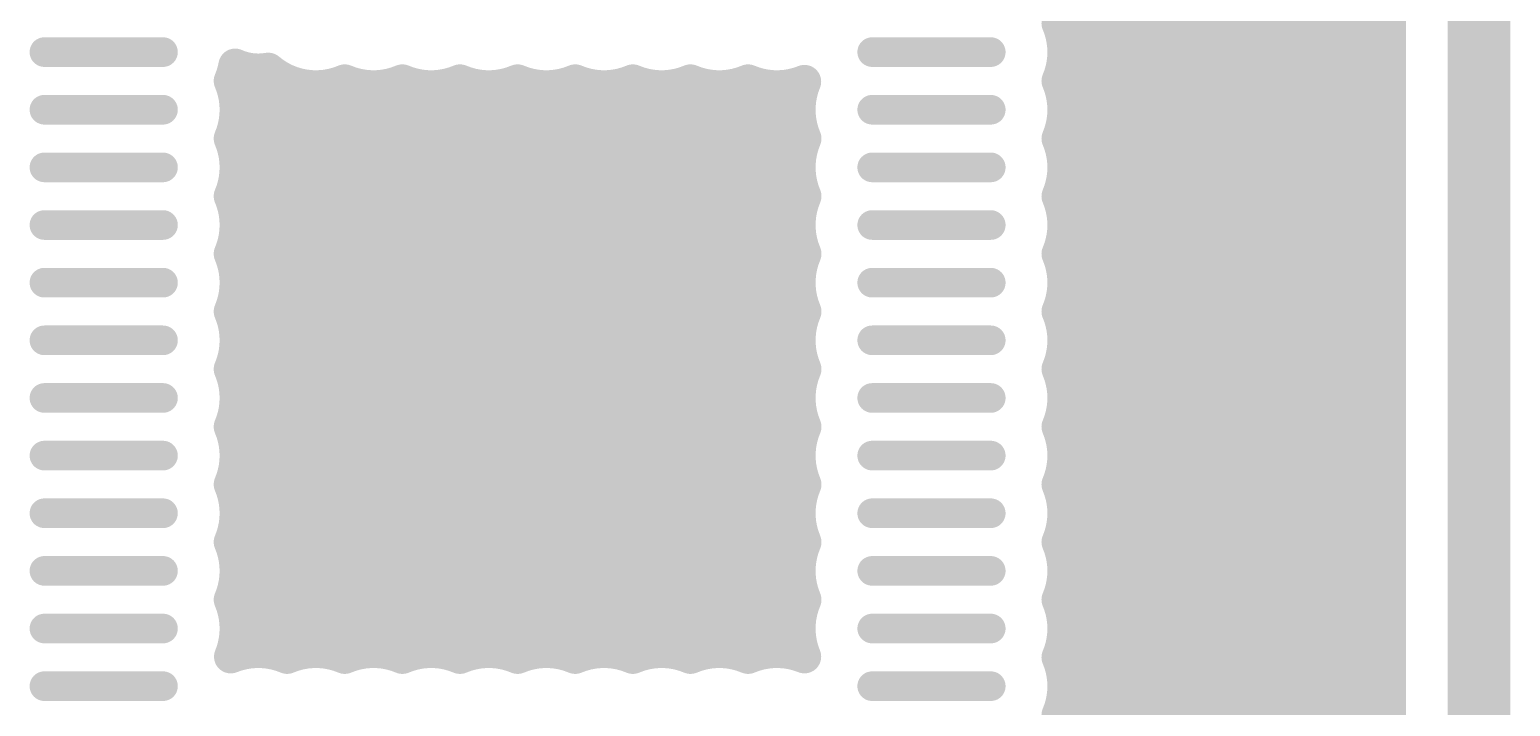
# Model space of a CAD drawing. Header units: inches. Extents: x 0 to 226, y 0 to 70.
# Drawn here: x 98.96 to 107.95, y 6.67 to 10.78 of the extents above; entities that cross this region are included whole.
import ezdxf

# ---------------------------------------------------------------- set-up
doc = ezdxf.new("R2010")
doc.units = ezdxf.units.IN
for name, color, linetype in [('Keep-Out Layer', 6, 'Continuous'), ('Multi-Layer', 9, 'Continuous'), ('Top Layer', 1, 'Continuous')]:
    doc.layers.add(name, color=color, linetype=linetype)

msp = doc.modelspace()

# ---------------------------------------------------------------- linework, layer by layer
at = {"layer": 'Keep-Out Layer'}
msp.add_lwpolyline([(107.762, 0, 0.381, 0.381, 0), (107.762, 24.8301, 0.381, 0.381, 0)], format="xyseb", dxfattribs=at)
at = {"layer": 'Multi-Layer'}
for points in [[(100.5633, 9.9418, 0.2794, 0.2794, 1), (100.8427, 9.9418, 0.2794, 0.2794, 1)], [(103.0017, 9.9418, 0.2794, 0.2794, 1), (103.2811, 9.9418, 0.2794, 0.2794, 1)], [(101.7825, 8.7226, 0.2794, 0.2794, 1), (102.0619, 8.7226, 0.2794, 0.2794, 1)], [(100.5633, 7.5034, 0.2794, 0.2794, 1), (100.8427, 7.5034, 0.2794, 0.2794, 1)], [(103.0017, 7.5034, 0.2794, 0.2794, 1), (103.2811, 7.5034, 0.2794, 0.2794, 1)]]:
    msp.add_lwpolyline(points, format="xyseb", close=True, dxfattribs=at)
at = {"layer": 'Top Layer'}
for points in [[(106.1072, 0.5461, 0.2032, 0.2032, 0), (106.1072, 18.5065, 0.2032, 0.2032, 0)], [(106.3104, 0.5461, 0.2032, 0.2032, 0), (106.3104, 18.5065, 0.2032, 0.2032, 0)], [(106.5136, 0.5461, 0.2032, 0.2032, 0), (106.5136, 18.5065, 0.2032, 0.2032, 0)], [(106.7168, 0.5461, 0.2032, 0.2032, 0), (106.7168, 18.5065, 0.2032, 0.2032, 0)], [(106.92, 0.5461, 0.2032, 0.2032, 0), (106.92, 18.5065, 0.2032, 0.2032, 0)], [(107.1232, 0.5461, 0.2032, 0.2032, 0), (107.1232, 18.5065, 0.2032, 0.2032, 0)], [(107.2159, 0.5461, 0.2032, 0.2032, 0), (107.2159, 18.5065, 0.2032, 0.2032, 0)], [(105.2944, 0.5461, 0.2032, 0.2032, 0), (105.2944, 12.5015, 0.2032, 0.2032, 0)], [(105.4976, 0.5461, 0.2032, 0.2032, 0), (105.4976, 12.5015, 0.2032, 0.2032, 0)], [(105.7008, 0.5461, 0.2032, 0.2032, 0), (105.7008, 12.5015, 0.2032, 0.2032, 0)], [(105.904, 0.5461, 0.2032, 0.2032, 0), (105.904, 12.5015, 0.2032, 0.2032, 0)], [(105.2418, 10.9976, 0.2032, 0.2032, -0.101243), (105.206, 10.8226, 0.2032, 0.2032, 0)], [(105.2275, 10.8857, 0.2032, 0.2032, 0), (107.2159, 10.8857, 0.2032, 0.2032, 0)], [(105.206, 10.8226, 0.2032, 0.2032, -0.101243), (105.2418, 10.6476, 0.2032, 0.2032, 0)], [(99.7682, 10.6476, 0.18, 0.18, 0), (99.0482, 10.6476, 0.18, 0.18, 0)], [(104.0762, 10.6476, 0.18, 0.18, 0), (104.7962, 10.6476, 0.18, 0.18, 0)], [(105.2418, 10.6476, 0.2032, 0.2032, -0.101243), (105.206, 10.4726, 0.2032, 0.2032, 0)], [(105.2404, 10.6825, 0.2032, 0.2032, 0), (107.2159, 10.6825, 0.2032, 0.2032, 0)], [(100.2065, 10.5673, 0.2032, 0.2032, -0.055703), (100.178, 10.4726, 0.2032, 0.2032, 0)], [(100.4076, 10.5426, 0.2032, 0.2032, -0.150573), (100.2065, 10.5673, 0.2032, 0.2032, 0)], [(100.2144, 6.9892, 0.2032, 0.2032, 0), (100.2144, 10.5639, 0.2032, 0.2032, 0)], [(100.8722, 10.4715, 0.2032, 0.2032, -0.285141), (100.4076, 10.5426, 0.2032, 0.2032, 0)], [(100.4176, 7.0039, 0.2032, 0.2032, 0), (100.4176, 10.5342, 0.2032, 0.2032, 0)], [(100.178, 10.4726, 0.2032, 0.2032, -0.101243), (100.2138, 10.2976, 0.2032, 0.2032, 0)], [(100.1808, 10.4793, 0.2032, 0.2032, 0), (100.5049, 10.4793, 0.2032, 0.2032, 0)], [(100.6208, 7.0029, 0.2032, 0.2032, 0), (100.6208, 10.4423, 0.2032, 0.2032, 0)], [(100.824, 6.991, 0.2032, 0.2032, 0), (100.824, 10.4541, 0.2032, 0.2032, 0)], [(101.2222, 10.4715, 0.2032, 0.2032, -0.204583), (100.8722, 10.4715, 0.2032, 0.2032, 0)], [(101.0272, 7.009, 0.2032, 0.2032, 0), (101.0272, 10.4361, 0.2032, 0.2032, 0)], [(101.5722, 10.4715, 0.2032, 0.2032, -0.204583), (101.2222, 10.4715, 0.2032, 0.2032, 0)], [(101.2304, 6.9771, 0.2032, 0.2032, 0), (101.2304, 10.468, 0.2032, 0.2032, 0)], [(101.4336, 7.008, 0.2032, 0.2032, 0), (101.4336, 10.4372, 0.2032, 0.2032, 0)], [(101.9222, 10.4715, 0.2032, 0.2032, -0.204583), (101.5722, 10.4715, 0.2032, 0.2032, 0)], [(101.6368, 6.9956, 0.2032, 0.2032, 0), (101.6368, 10.4495, 0.2032, 0.2032, 0)], [(101.84, 6.9997, 0.2032, 0.2032, 0), (101.84, 10.4455, 0.2032, 0.2032, 0)], [(102.2722, 10.4715, 0.2032, 0.2032, -0.204583), (101.9222, 10.4715, 0.2032, 0.2032, 0)], [(102.0432, 7.0062, 0.2032, 0.2032, 0), (102.0432, 10.4389, 0.2032, 0.2032, 0)], [(102.2464, 6.9837, 0.2032, 0.2032, 0), (102.2464, 10.4614, 0.2032, 0.2032, 0)], [(102.6222, 10.4715, 0.2032, 0.2032, -0.204583), (102.2722, 10.4715, 0.2032, 0.2032, 0)], [(102.4496, 7.0095, 0.2032, 0.2032, 0), (102.4496, 10.4357, 0.2032, 0.2032, 0)], [(102.9722, 10.4715, 0.2032, 0.2032, -0.204583), (102.6222, 10.4715, 0.2032, 0.2032, 0)], [(102.6528, 6.9854, 0.2032, 0.2032, 0), (102.6528, 10.4597, 0.2032, 0.2032, 0)], [(102.856, 7.0056, 0.2032, 0.2032, 0), (102.856, 10.4396, 0.2032, 0.2032, 0)], [(103.3222, 10.4715, 0.2032, 0.2032, -0.204583), (102.9722, 10.4715, 0.2032, 0.2032, 0)], [(103.0592, 7.0007, 0.2032, 0.2032, 0), (103.0592, 10.4444, 0.2032, 0.2032, 0)], [(103.2624, 6.9943, 0.2032, 0.2032, 0), (103.2624, 10.4508, 0.2032, 0.2032, 0)], [(103.6646, 10.4683, 0.2032, 0.2032, -0.199779), (103.3222, 10.4715, 0.2032, 0.2032, 0)], [(103.4656, 7.0084, 0.2032, 0.2032, 0), (103.4656, 10.4368, 0.2032, 0.2032, 0)], [(103.6664, 10.1226, 0.2032, 0.2032, -0.201881), (103.6646, 10.4683, 0.2032, 0.2032, 0)], [(105.206, 10.4726, 0.2032, 0.2032, -0.101243), (105.2418, 10.2976, 0.2032, 0.2032, 0)], [(105.2088, 10.4793, 0.2032, 0.2032, 0), (107.2159, 10.4793, 0.2032, 0.2032, 0)], [(99.7682, 10.2976, 0.18, 0.18, 0), (99.0482, 10.2976, 0.18, 0.18, 0)], [(100.2138, 10.2976, 0.2032, 0.2032, -0.101243), (100.178, 10.1226, 0.2032, 0.2032, 0)], [(100.2132, 10.2761, 0.2032, 0.2032, 0), (103.6311, 10.2761, 0.2032, 0.2032, 0)], [(104.0762, 10.2976, 0.18, 0.18, 0), (104.7962, 10.2976, 0.18, 0.18, 0)], [(105.2418, 10.2976, 0.2032, 0.2032, -0.101243), (105.206, 10.1226, 0.2032, 0.2032, 0)], [(105.2412, 10.2761, 0.2032, 0.2032, 0), (107.2159, 10.2761, 0.2032, 0.2032, 0)], [(100.178, 10.1226, 0.2032, 0.2032, -0.101243), (100.2138, 9.9476, 0.2032, 0.2032, 0)], [(100.1958, 10.0729, 0.2032, 0.2032, 0), (103.6485, 10.0729, 0.2032, 0.2032, 0)], [(103.6664, 9.7726, 0.2032, 0.2032, -0.204583), (103.6664, 10.1226, 0.2032, 0.2032, 0)], [(105.206, 10.1226, 0.2032, 0.2032, -0.101243), (105.2418, 9.9476, 0.2032, 0.2032, 0)], [(105.2238, 10.0729, 0.2032, 0.2032, 0), (107.2159, 10.0729, 0.2032, 0.2032, 0)], [(99.7682, 9.9476, 0.18, 0.18, 0), (99.0482, 9.9476, 0.18, 0.18, 0)], [(100.2138, 9.9476, 0.2032, 0.2032, -0.101243), (100.178, 9.7726, 0.2032, 0.2032, 0)], [(104.0762, 9.9476, 0.18, 0.18, 0), (104.7962, 9.9476, 0.18, 0.18, 0)], [(105.2418, 9.9476, 0.2032, 0.2032, -0.101243), (105.206, 9.7726, 0.2032, 0.2032, 0)], [(100.2069, 9.8697, 0.2032, 0.2032, 0), (103.6374, 9.8697, 0.2032, 0.2032, 0)], [(105.2349, 9.8697, 0.2032, 0.2032, 0), (107.2159, 9.8697, 0.2032, 0.2032, 0)], [(100.178, 9.7726, 0.2032, 0.2032, -0.101243), (100.2138, 9.5976, 0.2032, 0.2032, 0)], [(103.6664, 9.4226, 0.2032, 0.2032, -0.204583), (103.6664, 9.7726, 0.2032, 0.2032, 0)], [(105.206, 9.7726, 0.2032, 0.2032, -0.101243), (105.2418, 9.5976, 0.2032, 0.2032, 0)], [(100.2084, 9.6665, 0.2032, 0.2032, 0), (103.6359, 9.6665, 0.2032, 0.2032, 0)], [(105.2364, 9.6665, 0.2032, 0.2032, 0), (107.2159, 9.6665, 0.2032, 0.2032, 0)], [(99.7682, 9.5976, 0.18, 0.18, 0), (99.0482, 9.5976, 0.18, 0.18, 0)], [(100.2138, 9.5976, 0.2032, 0.2032, -0.101243), (100.178, 9.4226, 0.2032, 0.2032, 0)], [(104.0762, 9.5976, 0.18, 0.18, 0), (104.7962, 9.5976, 0.18, 0.18, 0)], [(105.2418, 9.5976, 0.2032, 0.2032, -0.101243), (105.206, 9.4226, 0.2032, 0.2032, 0)], [(100.193, 9.4633, 0.2032, 0.2032, 0), (103.6513, 9.4633, 0.2032, 0.2032, 0)], [(105.221, 9.4633, 0.2032, 0.2032, 0), (107.2159, 9.4633, 0.2032, 0.2032, 0)], [(100.178, 9.4226, 0.2032, 0.2032, -0.101243), (100.2138, 9.2476, 0.2032, 0.2032, 0)], [(103.6664, 9.0726, 0.2032, 0.2032, -0.204583), (103.6664, 9.4226, 0.2032, 0.2032, 0)], [(105.206, 9.4226, 0.2032, 0.2032, -0.101243), (105.2418, 9.2476, 0.2032, 0.2032, 0)], [(100.2136, 9.2601, 0.2032, 0.2032, 0), (103.6307, 9.2601, 0.2032, 0.2032, 0)], [(105.2416, 9.2601, 0.2032, 0.2032, 0), (107.2159, 9.2601, 0.2032, 0.2032, 0)], [(99.7682, 9.2476, 0.18, 0.18, 0), (99.0482, 9.2476, 0.18, 0.18, 0)], [(100.2138, 9.2476, 0.2032, 0.2032, -0.101243), (100.178, 9.0726, 0.2032, 0.2032, 0)], [(104.0762, 9.2476, 0.18, 0.18, 0), (104.7962, 9.2476, 0.18, 0.18, 0)], [(105.2418, 9.2476, 0.2032, 0.2032, -0.101243), (105.206, 9.0726, 0.2032, 0.2032, 0)], [(100.178, 9.0726, 0.2032, 0.2032, -0.101243), (100.2138, 8.8976, 0.2032, 0.2032, 0)], [(100.1843, 9.0569, 0.2032, 0.2032, 0), (103.66, 9.0569, 0.2032, 0.2032, 0)], [(103.6664, 8.7226, 0.2032, 0.2032, -0.204584), (103.6664, 9.0726, 0.2032, 0.2032, 0)], [(105.206, 9.0726, 0.2032, 0.2032, -0.101243), (105.2418, 8.8976, 0.2032, 0.2032, 0)], [(105.2123, 9.0569, 0.2032, 0.2032, 0), (107.2159, 9.0569, 0.2032, 0.2032, 0)], [(100.2138, 8.8976, 0.2032, 0.2032, -0.101244), (100.178, 8.7226, 0.2032, 0.2032, 0)], [(105.2418, 8.8976, 0.2032, 0.2032, -0.101244), (105.206, 8.7226, 0.2032, 0.2032, 0)], [(99.7682, 8.8976, 0.18, 0.18, 0), (99.0482, 8.8976, 0.18, 0.18, 0)], [(100.2116, 8.8537, 0.2032, 0.2032, 0), (103.6327, 8.8537, 0.2032, 0.2032, 0)], [(104.0762, 8.8976, 0.18, 0.18, 0), (104.7962, 8.8976, 0.18, 0.18, 0)], [(105.2396, 8.8537, 0.2032, 0.2032, 0), (107.2159, 8.8537, 0.2032, 0.2032, 0)], [(100.178, 8.7226, 0.2032, 0.2032, -0.101244), (100.2138, 8.5476, 0.2032, 0.2032, 0)], [(103.6664, 8.3726, 0.2032, 0.2032, -0.204584), (103.6664, 8.7226, 0.2032, 0.2032, 0)], [(105.206, 8.7226, 0.2032, 0.2032, -0.101244), (105.2418, 8.5476, 0.2032, 0.2032, 0)], [(100.2017, 8.6505, 0.2032, 0.2032, 0), (103.6426, 8.6505, 0.2032, 0.2032, 0)], [(105.2297, 8.6505, 0.2032, 0.2032, 0), (107.2159, 8.6505, 0.2032, 0.2032, 0)], [(99.7682, 8.5476, 0.18, 0.18, 0), (99.0482, 8.5476, 0.18, 0.18, 0)], [(100.2138, 8.5476, 0.2032, 0.2032, -0.101243), (100.178, 8.3726, 0.2032, 0.2032, 0)], [(104.0762, 8.5476, 0.18, 0.18, 0), (104.7962, 8.5476, 0.18, 0.18, 0)], [(105.2418, 8.5476, 0.2032, 0.2032, -0.101243), (105.206, 8.3726, 0.2032, 0.2032, 0)], [(100.2023, 8.4473, 0.2032, 0.2032, 0), (103.642, 8.4473, 0.2032, 0.2032, 0)], [(105.2303, 8.4473, 0.2032, 0.2032, 0), (107.2159, 8.4473, 0.2032, 0.2032, 0)], [(100.178, 8.3726, 0.2032, 0.2032, -0.101243), (100.2138, 8.1976, 0.2032, 0.2032, 0)], [(103.6664, 8.0226, 0.2032, 0.2032, -0.204583), (103.6664, 8.3726, 0.2032, 0.2032, 0)], [(105.206, 8.3726, 0.2032, 0.2032, -0.101243), (105.2418, 8.1976, 0.2032, 0.2032, 0)], [(99.7682, 8.1976, 0.18, 0.18, 0), (99.0482, 8.1976, 0.18, 0.18, 0)], [(100.2138, 8.1976, 0.2032, 0.2032, -0.101243), (100.178, 8.0226, 0.2032, 0.2032, 0)], [(100.2113, 8.2441, 0.2032, 0.2032, 0), (103.633, 8.2441, 0.2032, 0.2032, 0)], [(104.0762, 8.1976, 0.18, 0.18, 0), (104.7962, 8.1976, 0.18, 0.18, 0)], [(105.2418, 8.1976, 0.2032, 0.2032, -0.101243), (105.206, 8.0226, 0.2032, 0.2032, 0)], [(105.2393, 8.2441, 0.2032, 0.2032, 0), (107.2159, 8.2441, 0.2032, 0.2032, 0)], [(100.178, 8.0226, 0.2032, 0.2032, -0.101243), (100.2138, 7.8476, 0.2032, 0.2032, 0)], [(100.1853, 8.0409, 0.2032, 0.2032, 0), (103.659, 8.0409, 0.2032, 0.2032, 0)], [(103.6664, 7.6726, 0.2032, 0.2032, -0.204583), (103.6664, 8.0226, 0.2032, 0.2032, 0)], [(105.206, 8.0226, 0.2032, 0.2032, -0.101243), (105.2418, 7.8476, 0.2032, 0.2032, 0)], [(105.2133, 8.0409, 0.2032, 0.2032, 0), (107.2159, 8.0409, 0.2032, 0.2032, 0)], [(99.7682, 7.8476, 0.18, 0.18, 0), (99.0482, 7.8476, 0.18, 0.18, 0)], [(100.2138, 7.8476, 0.2032, 0.2032, -0.101243), (100.178, 7.6726, 0.2032, 0.2032, 0)], [(100.2137, 7.8377, 0.2032, 0.2032, 0), (103.6307, 7.8377, 0.2032, 0.2032, 0)], [(104.0762, 7.8476, 0.18, 0.18, 0), (104.7962, 7.8476, 0.18, 0.18, 0)], [(105.2418, 7.8476, 0.2032, 0.2032, -0.101243), (105.206, 7.6726, 0.2032, 0.2032, 0)], [(105.2417, 7.8377, 0.2032, 0.2032, 0), (107.2159, 7.8377, 0.2032, 0.2032, 0)], [(100.178, 7.6726, 0.2032, 0.2032, -0.101243), (100.2138, 7.4976, 0.2032, 0.2032, 0)], [(100.1922, 7.6345, 0.2032, 0.2032, 0), (103.6521, 7.6345, 0.2032, 0.2032, 0)], [(103.6664, 7.3226, 0.2032, 0.2032, -0.204583), (103.6664, 7.6726, 0.2032, 0.2032, 0)], [(105.206, 7.6726, 0.2032, 0.2032, -0.101243), (105.2418, 7.4976, 0.2032, 0.2032, 0)], [(105.2202, 7.6345, 0.2032, 0.2032, 0), (107.2159, 7.6345, 0.2032, 0.2032, 0)], [(99.7682, 7.4976, 0.18, 0.18, 0), (99.0482, 7.4976, 0.18, 0.18, 0)], [(100.2138, 7.4976, 0.2032, 0.2032, -0.101243), (100.178, 7.3226, 0.2032, 0.2032, 0)], [(104.0762, 7.4976, 0.18, 0.18, 0), (104.7962, 7.4976, 0.18, 0.18, 0)], [(105.2418, 7.4976, 0.2032, 0.2032, -0.101243), (105.206, 7.3226, 0.2032, 0.2032, 0)], [(100.2088, 7.4313, 0.2032, 0.2032, 0), (103.6355, 7.4313, 0.2032, 0.2032, 0)], [(105.2368, 7.4313, 0.2032, 0.2032, 0), (107.2159, 7.4313, 0.2032, 0.2032, 0)], [(100.178, 7.3226, 0.2032, 0.2032, -0.101243), (100.2138, 7.1476, 0.2032, 0.2032, 0)], [(103.6646, 6.9768, 0.2032, 0.2032, -0.201886), (103.6664, 7.3226, 0.2032, 0.2032, 0)], [(105.206, 7.3226, 0.2032, 0.2032, -0.101243), (105.2418, 7.1476, 0.2032, 0.2032, 0)], [(100.2064, 7.2281, 0.2032, 0.2032, 0), (103.6379, 7.2281, 0.2032, 0.2032, 0)], [(105.2344, 7.2281, 0.2032, 0.2032, 0), (107.2159, 7.2281, 0.2032, 0.2032, 0)], [(99.7682, 7.1476, 0.18, 0.18, 0), (99.0482, 7.1476, 0.18, 0.18, 0)], [(100.2138, 7.1476, 0.2032, 0.2032, -0.098629), (100.1798, 6.9768, 0.2032, 0.2032, 0)], [(104.0762, 7.1476, 0.18, 0.18, 0), (104.7962, 7.1476, 0.18, 0.18, 0)], [(105.2418, 7.1476, 0.2032, 0.2032, -0.101243), (105.206, 6.9726, 0.2032, 0.2032, 0)], [(100.1798, 6.9768, 0.2032, 0.2032, -0.199787), (100.5222, 6.9737, 0.2032, 0.2032, 0)], [(100.1965, 7.0249, 0.2032, 0.2032, 0), (103.6478, 7.0249, 0.2032, 0.2032, 0)], [(100.5222, 6.9737, 0.2032, 0.2032, -0.204583), (100.8722, 6.9737, 0.2032, 0.2032, 0)], [(100.8722, 6.9737, 0.2032, 0.2032, -0.204583), (101.2222, 6.9737, 0.2032, 0.2032, 0)], [(101.2222, 6.9737, 0.2032, 0.2032, -0.204583), (101.5722, 6.9737, 0.2032, 0.2032, 0)], [(101.5722, 6.9737, 0.2032, 0.2032, -0.204583), (101.9222, 6.9737, 0.2032, 0.2032, 0)], [(101.9222, 6.9737, 0.2032, 0.2032, -0.204583), (102.2722, 6.9737, 0.2032, 0.2032, 0)], [(102.2722, 6.9737, 0.2032, 0.2032, -0.204583), (102.6222, 6.9737, 0.2032, 0.2032, 0)], [(102.6222, 6.9737, 0.2032, 0.2032, -0.204583), (102.9722, 6.9737, 0.2032, 0.2032, 0)], [(102.9722, 6.9737, 0.2032, 0.2032, -0.204583), (103.3222, 6.9737, 0.2032, 0.2032, 0)], [(103.3222, 6.9737, 0.2032, 0.2032, -0.199782), (103.6646, 6.9768, 0.2032, 0.2032, 0)], [(105.2245, 7.0249, 0.2032, 0.2032, 0), (107.2159, 7.0249, 0.2032, 0.2032, 0)], [(105.206, 6.9726, 0.2032, 0.2032, -0.101243), (105.2418, 6.7976, 0.2032, 0.2032, 0)], [(99.7682, 6.7976, 0.18, 0.18, 0), (99.0482, 6.7976, 0.18, 0.18, 0)], [(104.0762, 6.7976, 0.18, 0.18, 0), (104.7962, 6.7976, 0.18, 0.18, 0)], [(105.2418, 6.7976, 0.2032, 0.2032, -0.101243), (105.206, 6.6226, 0.2032, 0.2032, 0)], [(105.2411, 6.8217, 0.2032, 0.2032, 0), (107.2159, 6.8217, 0.2032, 0.2032, 0)], [(105.206, 6.6226, 0.2032, 0.2032, -0.101243), (105.2418, 6.4476, 0.2032, 0.2032, 0)], [(105.2077, 6.6185, 0.2032, 0.2032, 0), (107.2159, 6.6185, 0.2032, 0.2032, 0)]]:
    msp.add_lwpolyline(points, format="xyseb", dxfattribs=at)
for points in [[(106.4979, 10.8142, 0.3048, 0.3048, 1), (106.8027, 10.8142, 0.3048, 0.3048, 1)], [(105.1767, 10.8857, 0.1016, 0.1016, 1), (105.2783, 10.8857, 0.1016, 0.1016, 1)], [(107.1651, 10.8857, 0.1016, 0.1016, 1), (107.2667, 10.8857, 0.1016, 0.1016, 1)], [(105.1552, 10.8226, 0.1016, 0.1016, 1), (105.2568, 10.8226, 0.1016, 0.1016, 1)], [(105.1552, 10.8226, 0.1016, 0.1016, 1), (105.2568, 10.8226, 0.1016, 0.1016, 1)], [(99.0032, 10.6476, 0.09, 0.09, 1), (99.0932, 10.6476, 0.09, 0.09, 1)], [(99.7232, 10.6476, 0.09, 0.09, 1), (99.8132, 10.6476, 0.09, 0.09, 1)], [(104.0312, 10.6476, 0.09, 0.09, 1), (104.1212, 10.6476, 0.09, 0.09, 1)], [(104.7512, 10.6476, 0.09, 0.09, 1), (104.8412, 10.6476, 0.09, 0.09, 1)], [(105.1896, 10.6825, 0.1016, 0.1016, 1), (105.2912, 10.6825, 0.1016, 0.1016, 1)], [(105.191, 10.6476, 0.1016, 0.1016, 1), (105.2926, 10.6476, 0.1016, 0.1016, 1)], [(105.191, 10.6476, 0.1016, 0.1016, 1), (105.2926, 10.6476, 0.1016, 0.1016, 1)], [(107.1651, 10.6825, 0.1016, 0.1016, 1), (107.2667, 10.6825, 0.1016, 0.1016, 1)], [(100.1557, 10.5673, 0.1016, 0.1016, 1), (100.2573, 10.5673, 0.1016, 0.1016, 1)], [(100.1557, 10.5673, 0.1016, 0.1016, 1), (100.2573, 10.5673, 0.1016, 0.1016, 1)], [(100.1636, 10.5639, 0.1016, 0.1016, 1), (100.2652, 10.5639, 0.1016, 0.1016, 1)], [(100.3568, 10.5426, 0.1016, 0.1016, 1), (100.4584, 10.5426, 0.1016, 0.1016, 1)], [(100.3568, 10.5426, 0.1016, 0.1016, 1), (100.4584, 10.5426, 0.1016, 0.1016, 1)], [(100.3668, 10.5342, 0.1016, 0.1016, 1), (100.4684, 10.5342, 0.1016, 0.1016, 1)], [(100.1272, 10.4726, 0.1016, 0.1016, 1), (100.2288, 10.4726, 0.1016, 0.1016, 1)], [(100.1272, 10.4726, 0.1016, 0.1016, 1), (100.2288, 10.4726, 0.1016, 0.1016, 1)], [(100.13, 10.4793, 0.1016, 0.1016, 1), (100.2316, 10.4793, 0.1016, 0.1016, 1)], [(100.4541, 10.4793, 0.1016, 0.1016, 1), (100.5557, 10.4793, 0.1016, 0.1016, 1)], [(100.57, 10.4423, 0.1016, 0.1016, 1), (100.6716, 10.4423, 0.1016, 0.1016, 1)], [(100.7732, 10.4541, 0.1016, 0.1016, 1), (100.8748, 10.4541, 0.1016, 0.1016, 1)], [(100.8214, 10.4715, 0.1016, 0.1016, 1), (100.923, 10.4715, 0.1016, 0.1016, 1)], [(100.8214, 10.4715, 0.1016, 0.1016, 1), (100.923, 10.4715, 0.1016, 0.1016, 1)], [(100.9764, 10.4361, 0.1016, 0.1016, 1), (101.078, 10.4361, 0.1016, 0.1016, 1)], [(101.1714, 10.4715, 0.1016, 0.1016, 1), (101.273, 10.4715, 0.1016, 0.1016, 1)], [(101.1714, 10.4715, 0.1016, 0.1016, 1), (101.273, 10.4715, 0.1016, 0.1016, 1)], [(101.1796, 10.468, 0.1016, 0.1016, 1), (101.2812, 10.468, 0.1016, 0.1016, 1)], [(101.3828, 10.4372, 0.1016, 0.1016, 1), (101.4844, 10.4372, 0.1016, 0.1016, 1)], [(101.5214, 10.4715, 0.1016, 0.1016, 1), (101.623, 10.4715, 0.1016, 0.1016, 1)], [(101.5214, 10.4715, 0.1016, 0.1016, 1), (101.623, 10.4715, 0.1016, 0.1016, 1)], [(101.586, 10.4495, 0.1016, 0.1016, 1), (101.6876, 10.4495, 0.1016, 0.1016, 1)], [(101.7892, 10.4455, 0.1016, 0.1016, 1), (101.8908, 10.4455, 0.1016, 0.1016, 1)], [(101.8714, 10.4715, 0.1016, 0.1016, 1), (101.973, 10.4715, 0.1016, 0.1016, 1)], [(101.8714, 10.4715, 0.1016, 0.1016, 1), (101.973, 10.4715, 0.1016, 0.1016, 1)], [(101.9924, 10.4389, 0.1016, 0.1016, 1), (102.094, 10.4389, 0.1016, 0.1016, 1)], [(102.1956, 10.4614, 0.1016, 0.1016, 1), (102.2972, 10.4614, 0.1016, 0.1016, 1)], [(102.2214, 10.4715, 0.1016, 0.1016, 1), (102.323, 10.4715, 0.1016, 0.1016, 1)], [(102.2214, 10.4715, 0.1016, 0.1016, 1), (102.323, 10.4715, 0.1016, 0.1016, 1)], [(102.3988, 10.4357, 0.1016, 0.1016, 1), (102.5004, 10.4357, 0.1016, 0.1016, 1)], [(102.5714, 10.4715, 0.1016, 0.1016, 1), (102.673, 10.4715, 0.1016, 0.1016, 1)], [(102.5714, 10.4715, 0.1016, 0.1016, 1), (102.673, 10.4715, 0.1016, 0.1016, 1)], [(102.602, 10.4597, 0.1016, 0.1016, 1), (102.7036, 10.4597, 0.1016, 0.1016, 1)], [(102.8052, 10.4396, 0.1016, 0.1016, 1), (102.9068, 10.4396, 0.1016, 0.1016, 1)], [(102.9214, 10.4715, 0.1016, 0.1016, 1), (103.023, 10.4715, 0.1016, 0.1016, 1)], [(102.9214, 10.4715, 0.1016, 0.1016, 1), (103.023, 10.4715, 0.1016, 0.1016, 1)], [(103.0084, 10.4444, 0.1016, 0.1016, 1), (103.11, 10.4444, 0.1016, 0.1016, 1)], [(103.2116, 10.4508, 0.1016, 0.1016, 1), (103.3132, 10.4508, 0.1016, 0.1016, 1)], [(103.2714, 10.4715, 0.1016, 0.1016, 1), (103.373, 10.4715, 0.1016, 0.1016, 1)], [(103.2714, 10.4715, 0.1016, 0.1016, 1), (103.373, 10.4715, 0.1016, 0.1016, 1)], [(103.4148, 10.4368, 0.1016, 0.1016, 1), (103.5164, 10.4368, 0.1016, 0.1016, 1)], [(103.6138, 10.4683, 0.1016, 0.1016, 1), (103.7154, 10.4683, 0.1016, 0.1016, 1)], [(103.6138, 10.4683, 0.1016, 0.1016, 1), (103.7154, 10.4683, 0.1016, 0.1016, 1)], [(105.1552, 10.4726, 0.1016, 0.1016, 1), (105.2568, 10.4726, 0.1016, 0.1016, 1)], [(105.1552, 10.4726, 0.1016, 0.1016, 1), (105.2568, 10.4726, 0.1016, 0.1016, 1)], [(105.158, 10.4793, 0.1016, 0.1016, 1), (105.2596, 10.4793, 0.1016, 0.1016, 1)], [(105.5367, 10.2955, 0.3048, 0.3048, 1), (105.8415, 10.2955, 0.3048, 0.3048, 1)], [(107.1651, 10.4793, 0.1016, 0.1016, 1), (107.2667, 10.4793, 0.1016, 0.1016, 1)], [(99.0032, 10.2976, 0.09, 0.09, 1), (99.0932, 10.2976, 0.09, 0.09, 1)], [(99.7232, 10.2976, 0.09, 0.09, 1), (99.8132, 10.2976, 0.09, 0.09, 1)], [(100.1624, 10.2761, 0.1016, 0.1016, 1), (100.264, 10.2761, 0.1016, 0.1016, 1)], [(100.163, 10.2976, 0.1016, 0.1016, 1), (100.2646, 10.2976, 0.1016, 0.1016, 1)], [(100.163, 10.2976, 0.1016, 0.1016, 1), (100.2646, 10.2976, 0.1016, 0.1016, 1)], [(103.5803, 10.2761, 0.1016, 0.1016, 1), (103.6819, 10.2761, 0.1016, 0.1016, 1)], [(104.0312, 10.2976, 0.09, 0.09, 1), (104.1212, 10.2976, 0.09, 0.09, 1)], [(104.7512, 10.2976, 0.09, 0.09, 1), (104.8412, 10.2976, 0.09, 0.09, 1)], [(105.1904, 10.2761, 0.1016, 0.1016, 1), (105.292, 10.2761, 0.1016, 0.1016, 1)], [(105.191, 10.2976, 0.1016, 0.1016, 1), (105.2926, 10.2976, 0.1016, 0.1016, 1)], [(105.191, 10.2976, 0.1016, 0.1016, 1), (105.2926, 10.2976, 0.1016, 0.1016, 1)], [(107.1651, 10.2761, 0.1016, 0.1016, 1), (107.2667, 10.2761, 0.1016, 0.1016, 1)], [(100.1272, 10.1226, 0.1016, 0.1016, 1), (100.2288, 10.1226, 0.1016, 0.1016, 1)], [(100.1272, 10.1226, 0.1016, 0.1016, 1), (100.2288, 10.1226, 0.1016, 0.1016, 1)], [(100.145, 10.0729, 0.1016, 0.1016, 1), (100.2466, 10.0729, 0.1016, 0.1016, 1)], [(100.5633, 9.9418, 0.2794, 0.2794, 1), (100.8427, 9.9418, 0.2794, 0.2794, 1)], [(101.7698, 9.9418, 0.3048, 0.3048, 1), (102.0746, 9.9418, 0.3048, 0.3048, 1)], [(103.0017, 9.9418, 0.2794, 0.2794, 1), (103.2811, 9.9418, 0.2794, 0.2794, 1)], [(103.5977, 10.0729, 0.1016, 0.1016, 1), (103.6993, 10.0729, 0.1016, 0.1016, 1)], [(103.6156, 10.1226, 0.1016, 0.1016, 1), (103.7172, 10.1226, 0.1016, 0.1016, 1)], [(103.6156, 10.1226, 0.1016, 0.1016, 1), (103.7172, 10.1226, 0.1016, 0.1016, 1)], [(105.1552, 10.1226, 0.1016, 0.1016, 1), (105.2568, 10.1226, 0.1016, 0.1016, 1)], [(105.1552, 10.1226, 0.1016, 0.1016, 1), (105.2568, 10.1226, 0.1016, 0.1016, 1)], [(105.173, 10.0729, 0.1016, 0.1016, 1), (105.2746, 10.0729, 0.1016, 0.1016, 1)], [(107.1651, 10.0729, 0.1016, 0.1016, 1), (107.2667, 10.0729, 0.1016, 0.1016, 1)], [(99.0032, 9.9476, 0.09, 0.09, 1), (99.0932, 9.9476, 0.09, 0.09, 1)], [(99.7232, 9.9476, 0.09, 0.09, 1), (99.8132, 9.9476, 0.09, 0.09, 1)], [(100.163, 9.9476, 0.1016, 0.1016, 1), (100.2646, 9.9476, 0.1016, 0.1016, 1)], [(100.163, 9.9476, 0.1016, 0.1016, 1), (100.2646, 9.9476, 0.1016, 0.1016, 1)], [(104.0312, 9.9476, 0.09, 0.09, 1), (104.1212, 9.9476, 0.09, 0.09, 1)], [(104.7512, 9.9476, 0.09, 0.09, 1), (104.8412, 9.9476, 0.09, 0.09, 1)], [(105.191, 9.9476, 0.1016, 0.1016, 1), (105.2926, 9.9476, 0.1016, 0.1016, 1)], [(105.191, 9.9476, 0.1016, 0.1016, 1), (105.2926, 9.9476, 0.1016, 0.1016, 1)], [(100.1561, 9.8697, 0.1016, 0.1016, 1), (100.2577, 9.8697, 0.1016, 0.1016, 1)], [(103.5866, 9.8697, 0.1016, 0.1016, 1), (103.6882, 9.8697, 0.1016, 0.1016, 1)], [(105.1841, 9.8697, 0.1016, 0.1016, 1), (105.2857, 9.8697, 0.1016, 0.1016, 1)], [(107.1651, 9.8697, 0.1016, 0.1016, 1), (107.2667, 9.8697, 0.1016, 0.1016, 1)], [(100.1272, 9.7726, 0.1016, 0.1016, 1), (100.2288, 9.7726, 0.1016, 0.1016, 1)], [(100.1272, 9.7726, 0.1016, 0.1016, 1), (100.2288, 9.7726, 0.1016, 0.1016, 1)], [(103.6156, 9.7726, 0.1016, 0.1016, 1), (103.7172, 9.7726, 0.1016, 0.1016, 1)], [(103.6156, 9.7726, 0.1016, 0.1016, 1), (103.7172, 9.7726, 0.1016, 0.1016, 1)], [(105.1552, 9.7726, 0.1016, 0.1016, 1), (105.2568, 9.7726, 0.1016, 0.1016, 1)], [(105.1552, 9.7726, 0.1016, 0.1016, 1), (105.2568, 9.7726, 0.1016, 0.1016, 1)], [(100.1576, 9.6665, 0.1016, 0.1016, 1), (100.2592, 9.6665, 0.1016, 0.1016, 1)], [(103.5851, 9.6665, 0.1016, 0.1016, 1), (103.6867, 9.6665, 0.1016, 0.1016, 1)], [(105.1856, 9.6665, 0.1016, 0.1016, 1), (105.2872, 9.6665, 0.1016, 0.1016, 1)], [(107.1651, 9.6665, 0.1016, 0.1016, 1), (107.2667, 9.6665, 0.1016, 0.1016, 1)], [(99.0032, 9.5976, 0.09, 0.09, 1), (99.0932, 9.5976, 0.09, 0.09, 1)], [(99.7232, 9.5976, 0.09, 0.09, 1), (99.8132, 9.5976, 0.09, 0.09, 1)], [(100.163, 9.5976, 0.1016, 0.1016, 1), (100.2646, 9.5976, 0.1016, 0.1016, 1)], [(100.163, 9.5976, 0.1016, 0.1016, 1), (100.2646, 9.5976, 0.1016, 0.1016, 1)], [(102.4438, 9.3676, 0.3048, 0.3048, 1), (102.7486, 9.3676, 0.3048, 0.3048, 1)], [(104.0312, 9.5976, 0.09, 0.09, 1), (104.1212, 9.5976, 0.09, 0.09, 1)], [(104.7512, 9.5976, 0.09, 0.09, 1), (104.8412, 9.5976, 0.09, 0.09, 1)], [(105.191, 9.5976, 0.1016, 0.1016, 1), (105.2926, 9.5976, 0.1016, 0.1016, 1)], [(105.191, 9.5976, 0.1016, 0.1016, 1), (105.2926, 9.5976, 0.1016, 0.1016, 1)], [(100.1422, 9.4633, 0.1016, 0.1016, 1), (100.2438, 9.4633, 0.1016, 0.1016, 1)], [(101.0419, 9.2321, 0.3048, 0.3048, 1), (101.3467, 9.2321, 0.3048, 0.3048, 1)], [(103.6005, 9.4633, 0.1016, 0.1016, 1), (103.7021, 9.4633, 0.1016, 0.1016, 1)], [(105.1702, 9.4633, 0.1016, 0.1016, 1), (105.2718, 9.4633, 0.1016, 0.1016, 1)], [(107.1651, 9.4633, 0.1016, 0.1016, 1), (107.2667, 9.4633, 0.1016, 0.1016, 1)], [(100.1272, 9.4226, 0.1016, 0.1016, 1), (100.2288, 9.4226, 0.1016, 0.1016, 1)], [(100.1272, 9.4226, 0.1016, 0.1016, 1), (100.2288, 9.4226, 0.1016, 0.1016, 1)], [(103.6156, 9.4226, 0.1016, 0.1016, 1), (103.7172, 9.4226, 0.1016, 0.1016, 1)], [(103.6156, 9.4226, 0.1016, 0.1016, 1), (103.7172, 9.4226, 0.1016, 0.1016, 1)], [(105.1552, 9.4226, 0.1016, 0.1016, 1), (105.2568, 9.4226, 0.1016, 0.1016, 1)], [(105.1552, 9.4226, 0.1016, 0.1016, 1), (105.2568, 9.4226, 0.1016, 0.1016, 1)], [(100.1628, 9.2601, 0.1016, 0.1016, 1), (100.2644, 9.2601, 0.1016, 0.1016, 1)], [(103.5799, 9.2601, 0.1016, 0.1016, 1), (103.6815, 9.2601, 0.1016, 0.1016, 1)], [(105.1908, 9.2601, 0.1016, 0.1016, 1), (105.2924, 9.2601, 0.1016, 0.1016, 1)], [(107.1651, 9.2601, 0.1016, 0.1016, 1), (107.2667, 9.2601, 0.1016, 0.1016, 1)], [(99.0032, 9.2476, 0.09, 0.09, 1), (99.0932, 9.2476, 0.09, 0.09, 1)], [(99.7232, 9.2476, 0.09, 0.09, 1), (99.8132, 9.2476, 0.09, 0.09, 1)], [(100.163, 9.2476, 0.1016, 0.1016, 1), (100.2646, 9.2476, 0.1016, 0.1016, 1)], [(100.163, 9.2476, 0.1016, 0.1016, 1), (100.2646, 9.2476, 0.1016, 0.1016, 1)], [(104.0312, 9.2476, 0.09, 0.09, 1), (104.1212, 9.2476, 0.09, 0.09, 1)], [(104.7512, 9.2476, 0.09, 0.09, 1), (104.8412, 9.2476, 0.09, 0.09, 1)], [(105.191, 9.2476, 0.1016, 0.1016, 1), (105.2926, 9.2476, 0.1016, 0.1016, 1)], [(105.191, 9.2476, 0.1016, 0.1016, 1), (105.2926, 9.2476, 0.1016, 0.1016, 1)], [(100.1272, 9.0726, 0.1016, 0.1016, 1), (100.2288, 9.0726, 0.1016, 0.1016, 1)], [(100.1272, 9.0726, 0.1016, 0.1016, 1), (100.2288, 9.0726, 0.1016, 0.1016, 1)], [(100.1335, 9.0569, 0.1016, 0.1016, 1), (100.2351, 9.0569, 0.1016, 0.1016, 1)], [(103.6092, 9.0569, 0.1016, 0.1016, 1), (103.7108, 9.0569, 0.1016, 0.1016, 1)], [(103.6156, 9.0726, 0.1016, 0.1016, 1), (103.7172, 9.0726, 0.1016, 0.1016, 1)], [(103.6156, 9.0726, 0.1016, 0.1016, 1), (103.7172, 9.0726, 0.1016, 0.1016, 1)], [(105.1552, 9.0726, 0.1016, 0.1016, 1), (105.2568, 9.0726, 0.1016, 0.1016, 1)], [(105.1552, 9.0726, 0.1016, 0.1016, 1), (105.2568, 9.0726, 0.1016, 0.1016, 1)], [(105.1615, 9.0569, 0.1016, 0.1016, 1), (105.2631, 9.0569, 0.1016, 0.1016, 1)], [(105.5601, 8.822, 0.3048, 0.3048, 1), (105.8649, 8.822, 0.3048, 0.3048, 1)], [(107.1651, 9.0569, 0.1016, 0.1016, 1), (107.2667, 9.0569, 0.1016, 0.1016, 1)], [(100.163, 8.8976, 0.1016, 0.1016, 1), (100.2646, 8.8976, 0.1016, 0.1016, 1)], [(100.163, 8.8976, 0.1016, 0.1016, 1), (100.2646, 8.8976, 0.1016, 0.1016, 1)], [(100.5506, 8.7226, 0.3048, 0.3048, 1), (100.8554, 8.7226, 0.3048, 0.3048, 1)], [(101.7825, 8.7226, 0.2794, 0.2794, 1), (102.0619, 8.7226, 0.2794, 0.2794, 1)], [(102.989, 8.7226, 0.3048, 0.3048, 1), (103.2938, 8.7226, 0.3048, 0.3048, 1)], [(105.191, 8.8976, 0.1016, 0.1016, 1), (105.2926, 8.8976, 0.1016, 0.1016, 1)], [(105.191, 8.8976, 0.1016, 0.1016, 1), (105.2926, 8.8976, 0.1016, 0.1016, 1)], [(99.0032, 8.8976, 0.09, 0.09, 1), (99.0932, 8.8976, 0.09, 0.09, 1)], [(99.7232, 8.8976, 0.09, 0.09, 1), (99.8132, 8.8976, 0.09, 0.09, 1)], [(100.1608, 8.8537, 0.1016, 0.1016, 1), (100.2624, 8.8537, 0.1016, 0.1016, 1)], [(103.5819, 8.8537, 0.1016, 0.1016, 1), (103.6835, 8.8537, 0.1016, 0.1016, 1)], [(104.0312, 8.8976, 0.09, 0.09, 1), (104.1212, 8.8976, 0.09, 0.09, 1)], [(104.7512, 8.8976, 0.09, 0.09, 1), (104.8412, 8.8976, 0.09, 0.09, 1)], [(105.1888, 8.8537, 0.1016, 0.1016, 1), (105.2904, 8.8537, 0.1016, 0.1016, 1)], [(107.1651, 8.8537, 0.1016, 0.1016, 1), (107.2667, 8.8537, 0.1016, 0.1016, 1)], [(100.1272, 8.7226, 0.1016, 0.1016, 1), (100.2288, 8.7226, 0.1016, 0.1016, 1)], [(100.1272, 8.7226, 0.1016, 0.1016, 1), (100.2288, 8.7226, 0.1016, 0.1016, 1)], [(103.6156, 8.7226, 0.1016, 0.1016, 1), (103.7172, 8.7226, 0.1016, 0.1016, 1)], [(103.6156, 8.7226, 0.1016, 0.1016, 1), (103.7172, 8.7226, 0.1016, 0.1016, 1)], [(105.1552, 8.7226, 0.1016, 0.1016, 1), (105.2568, 8.7226, 0.1016, 0.1016, 1)], [(105.1552, 8.7226, 0.1016, 0.1016, 1), (105.2568, 8.7226, 0.1016, 0.1016, 1)], [(100.1509, 8.6505, 0.1016, 0.1016, 1), (100.2525, 8.6505, 0.1016, 0.1016, 1)], [(103.5918, 8.6505, 0.1016, 0.1016, 1), (103.6934, 8.6505, 0.1016, 0.1016, 1)], [(105.1789, 8.6505, 0.1016, 0.1016, 1), (105.2805, 8.6505, 0.1016, 0.1016, 1)], [(107.1651, 8.6505, 0.1016, 0.1016, 1), (107.2667, 8.6505, 0.1016, 0.1016, 1)], [(99.0032, 8.5476, 0.09, 0.09, 1), (99.0932, 8.5476, 0.09, 0.09, 1)], [(99.7232, 8.5476, 0.09, 0.09, 1), (99.8132, 8.5476, 0.09, 0.09, 1)], [(100.163, 8.5476, 0.1016, 0.1016, 1), (100.2646, 8.5476, 0.1016, 0.1016, 1)], [(100.163, 8.5476, 0.1016, 0.1016, 1), (100.2646, 8.5476, 0.1016, 0.1016, 1)], [(104.0312, 8.5476, 0.09, 0.09, 1), (104.1212, 8.5476, 0.09, 0.09, 1)], [(104.7512, 8.5476, 0.09, 0.09, 1), (104.8412, 8.5476, 0.09, 0.09, 1)], [(105.191, 8.5476, 0.1016, 0.1016, 1), (105.2926, 8.5476, 0.1016, 0.1016, 1)], [(105.191, 8.5476, 0.1016, 0.1016, 1), (105.2926, 8.5476, 0.1016, 0.1016, 1)], [(100.1515, 8.4473, 0.1016, 0.1016, 1), (100.2531, 8.4473, 0.1016, 0.1016, 1)], [(103.5912, 8.4473, 0.1016, 0.1016, 1), (103.6928, 8.4473, 0.1016, 0.1016, 1)], [(105.1795, 8.4473, 0.1016, 0.1016, 1), (105.2811, 8.4473, 0.1016, 0.1016, 1)], [(107.1651, 8.4473, 0.1016, 0.1016, 1), (107.2667, 8.4473, 0.1016, 0.1016, 1)], [(100.1272, 8.3726, 0.1016, 0.1016, 1), (100.2288, 8.3726, 0.1016, 0.1016, 1)], [(100.1272, 8.3726, 0.1016, 0.1016, 1), (100.2288, 8.3726, 0.1016, 0.1016, 1)], [(103.6156, 8.3726, 0.1016, 0.1016, 1), (103.7172, 8.3726, 0.1016, 0.1016, 1)], [(103.6156, 8.3726, 0.1016, 0.1016, 1), (103.7172, 8.3726, 0.1016, 0.1016, 1)], [(105.1552, 8.3726, 0.1016, 0.1016, 1), (105.2568, 8.3726, 0.1016, 0.1016, 1)], [(105.1552, 8.3726, 0.1016, 0.1016, 1), (105.2568, 8.3726, 0.1016, 0.1016, 1)], [(101.0672, 8.0782, 0.3048, 0.3048, 1), (101.372, 8.0782, 0.3048, 0.3048, 1)], [(102.4304, 8.102, 0.3048, 0.3048, 1), (102.7352, 8.102, 0.3048, 0.3048, 1)], [(99.0032, 8.1976, 0.09, 0.09, 1), (99.0932, 8.1976, 0.09, 0.09, 1)], [(99.7232, 8.1976, 0.09, 0.09, 1), (99.8132, 8.1976, 0.09, 0.09, 1)], [(100.1605, 8.2441, 0.1016, 0.1016, 1), (100.2621, 8.2441, 0.1016, 0.1016, 1)], [(100.163, 8.1976, 0.1016, 0.1016, 1), (100.2646, 8.1976, 0.1016, 0.1016, 1)], [(100.163, 8.1976, 0.1016, 0.1016, 1), (100.2646, 8.1976, 0.1016, 0.1016, 1)], [(103.5822, 8.2441, 0.1016, 0.1016, 1), (103.6838, 8.2441, 0.1016, 0.1016, 1)], [(104.0312, 8.1976, 0.09, 0.09, 1), (104.1212, 8.1976, 0.09, 0.09, 1)], [(104.7512, 8.1976, 0.09, 0.09, 1), (104.8412, 8.1976, 0.09, 0.09, 1)], [(105.1885, 8.2441, 0.1016, 0.1016, 1), (105.2901, 8.2441, 0.1016, 0.1016, 1)], [(105.191, 8.1976, 0.1016, 0.1016, 1), (105.2926, 8.1976, 0.1016, 0.1016, 1)], [(105.191, 8.1976, 0.1016, 0.1016, 1), (105.2926, 8.1976, 0.1016, 0.1016, 1)], [(107.1651, 8.2441, 0.1016, 0.1016, 1), (107.2667, 8.2441, 0.1016, 0.1016, 1)], [(100.1272, 8.0226, 0.1016, 0.1016, 1), (100.2288, 8.0226, 0.1016, 0.1016, 1)], [(100.1272, 8.0226, 0.1016, 0.1016, 1), (100.2288, 8.0226, 0.1016, 0.1016, 1)], [(100.1345, 8.0409, 0.1016, 0.1016, 1), (100.2361, 8.0409, 0.1016, 0.1016, 1)], [(103.6082, 8.0409, 0.1016, 0.1016, 1), (103.7098, 8.0409, 0.1016, 0.1016, 1)], [(103.6156, 8.0226, 0.1016, 0.1016, 1), (103.7172, 8.0226, 0.1016, 0.1016, 1)], [(103.6156, 8.0226, 0.1016, 0.1016, 1), (103.7172, 8.0226, 0.1016, 0.1016, 1)], [(105.1552, 8.0226, 0.1016, 0.1016, 1), (105.2568, 8.0226, 0.1016, 0.1016, 1)], [(105.1552, 8.0226, 0.1016, 0.1016, 1), (105.2568, 8.0226, 0.1016, 0.1016, 1)], [(105.1625, 8.0409, 0.1016, 0.1016, 1), (105.2641, 8.0409, 0.1016, 0.1016, 1)], [(105.5601, 7.8153, 0.3048, 0.3048, 1), (105.8649, 7.8153, 0.3048, 0.3048, 1)], [(107.1651, 8.0409, 0.1016, 0.1016, 1), (107.2667, 8.0409, 0.1016, 0.1016, 1)], [(99.0032, 7.8476, 0.09, 0.09, 1), (99.0932, 7.8476, 0.09, 0.09, 1)], [(99.7232, 7.8476, 0.09, 0.09, 1), (99.8132, 7.8476, 0.09, 0.09, 1)], [(100.1629, 7.8377, 0.1016, 0.1016, 1), (100.2645, 7.8377, 0.1016, 0.1016, 1)], [(100.163, 7.8476, 0.1016, 0.1016, 1), (100.2646, 7.8476, 0.1016, 0.1016, 1)], [(100.163, 7.8476, 0.1016, 0.1016, 1), (100.2646, 7.8476, 0.1016, 0.1016, 1)], [(103.5799, 7.8377, 0.1016, 0.1016, 1), (103.6815, 7.8377, 0.1016, 0.1016, 1)], [(104.0312, 7.8476, 0.09, 0.09, 1), (104.1212, 7.8476, 0.09, 0.09, 1)], [(104.7512, 7.8476, 0.09, 0.09, 1), (104.8412, 7.8476, 0.09, 0.09, 1)], [(105.1909, 7.8377, 0.1016, 0.1016, 1), (105.2925, 7.8377, 0.1016, 0.1016, 1)], [(105.191, 7.8476, 0.1016, 0.1016, 1), (105.2926, 7.8476, 0.1016, 0.1016, 1)], [(105.191, 7.8476, 0.1016, 0.1016, 1), (105.2926, 7.8476, 0.1016, 0.1016, 1)], [(107.1651, 7.8377, 0.1016, 0.1016, 1), (107.2667, 7.8377, 0.1016, 0.1016, 1)], [(100.1272, 7.6726, 0.1016, 0.1016, 1), (100.2288, 7.6726, 0.1016, 0.1016, 1)], [(100.1272, 7.6726, 0.1016, 0.1016, 1), (100.2288, 7.6726, 0.1016, 0.1016, 1)], [(100.1414, 7.6345, 0.1016, 0.1016, 1), (100.243, 7.6345, 0.1016, 0.1016, 1)], [(100.5633, 7.5034, 0.2794, 0.2794, 1), (100.8427, 7.5034, 0.2794, 0.2794, 1)], [(101.7698, 7.5034, 0.3048, 0.3048, 1), (102.0746, 7.5034, 0.3048, 0.3048, 1)], [(103.0017, 7.5034, 0.2794, 0.2794, 1), (103.2811, 7.5034, 0.2794, 0.2794, 1)], [(103.6013, 7.6345, 0.1016, 0.1016, 1), (103.7029, 7.6345, 0.1016, 0.1016, 1)], [(103.6156, 7.6726, 0.1016, 0.1016, 1), (103.7172, 7.6726, 0.1016, 0.1016, 1)], [(103.6156, 7.6726, 0.1016, 0.1016, 1), (103.7172, 7.6726, 0.1016, 0.1016, 1)], [(105.1552, 7.6726, 0.1016, 0.1016, 1), (105.2568, 7.6726, 0.1016, 0.1016, 1)], [(105.1552, 7.6726, 0.1016, 0.1016, 1), (105.2568, 7.6726, 0.1016, 0.1016, 1)], [(105.1694, 7.6345, 0.1016, 0.1016, 1), (105.271, 7.6345, 0.1016, 0.1016, 1)], [(107.1651, 7.6345, 0.1016, 0.1016, 1), (107.2667, 7.6345, 0.1016, 0.1016, 1)], [(99.0032, 7.4976, 0.09, 0.09, 1), (99.0932, 7.4976, 0.09, 0.09, 1)], [(99.7232, 7.4976, 0.09, 0.09, 1), (99.8132, 7.4976, 0.09, 0.09, 1)], [(100.163, 7.4976, 0.1016, 0.1016, 1), (100.2646, 7.4976, 0.1016, 0.1016, 1)], [(100.163, 7.4976, 0.1016, 0.1016, 1), (100.2646, 7.4976, 0.1016, 0.1016, 1)], [(104.0312, 7.4976, 0.09, 0.09, 1), (104.1212, 7.4976, 0.09, 0.09, 1)], [(104.7512, 7.4976, 0.09, 0.09, 1), (104.8412, 7.4976, 0.09, 0.09, 1)], [(105.191, 7.4976, 0.1016, 0.1016, 1), (105.2926, 7.4976, 0.1016, 0.1016, 1)], [(105.191, 7.4976, 0.1016, 0.1016, 1), (105.2926, 7.4976, 0.1016, 0.1016, 1)], [(100.158, 7.4313, 0.1016, 0.1016, 1), (100.2596, 7.4313, 0.1016, 0.1016, 1)], [(103.5847, 7.4313, 0.1016, 0.1016, 1), (103.6863, 7.4313, 0.1016, 0.1016, 1)], [(105.186, 7.4313, 0.1016, 0.1016, 1), (105.2876, 7.4313, 0.1016, 0.1016, 1)], [(107.1651, 7.4313, 0.1016, 0.1016, 1), (107.2667, 7.4313, 0.1016, 0.1016, 1)], [(100.1272, 7.3226, 0.1016, 0.1016, 1), (100.2288, 7.3226, 0.1016, 0.1016, 1)], [(100.1272, 7.3226, 0.1016, 0.1016, 1), (100.2288, 7.3226, 0.1016, 0.1016, 1)], [(103.6156, 7.3226, 0.1016, 0.1016, 1), (103.7172, 7.3226, 0.1016, 0.1016, 1)], [(103.6156, 7.3226, 0.1016, 0.1016, 1), (103.7172, 7.3226, 0.1016, 0.1016, 1)], [(105.1552, 7.3226, 0.1016, 0.1016, 1), (105.2568, 7.3226, 0.1016, 0.1016, 1)], [(105.1552, 7.3226, 0.1016, 0.1016, 1), (105.2568, 7.3226, 0.1016, 0.1016, 1)], [(100.1556, 7.2281, 0.1016, 0.1016, 1), (100.2572, 7.2281, 0.1016, 0.1016, 1)], [(103.5871, 7.2281, 0.1016, 0.1016, 1), (103.6887, 7.2281, 0.1016, 0.1016, 1)], [(105.1836, 7.2281, 0.1016, 0.1016, 1), (105.2852, 7.2281, 0.1016, 0.1016, 1)], [(107.1651, 7.2281, 0.1016, 0.1016, 1), (107.2667, 7.2281, 0.1016, 0.1016, 1)], [(99.0032, 7.1476, 0.09, 0.09, 1), (99.0932, 7.1476, 0.09, 0.09, 1)], [(99.7232, 7.1476, 0.09, 0.09, 1), (99.8132, 7.1476, 0.09, 0.09, 1)], [(100.163, 7.1476, 0.1016, 0.1016, 1), (100.2646, 7.1476, 0.1016, 0.1016, 1)], [(100.163, 7.1476, 0.1016, 0.1016, 1), (100.2646, 7.1476, 0.1016, 0.1016, 1)], [(104.0312, 7.1476, 0.09, 0.09, 1), (104.1212, 7.1476, 0.09, 0.09, 1)], [(104.7512, 7.1476, 0.09, 0.09, 1), (104.8412, 7.1476, 0.09, 0.09, 1)], [(105.191, 7.1476, 0.1016, 0.1016, 1), (105.2926, 7.1476, 0.1016, 0.1016, 1)], [(105.191, 7.1476, 0.1016, 0.1016, 1), (105.2926, 7.1476, 0.1016, 0.1016, 1)], [(100.1457, 7.0249, 0.1016, 0.1016, 1), (100.2473, 7.0249, 0.1016, 0.1016, 1)], [(100.9764, 7.009, 0.1016, 0.1016, 1), (101.078, 7.009, 0.1016, 0.1016, 1)], [(101.3828, 7.008, 0.1016, 0.1016, 1), (101.4844, 7.008, 0.1016, 0.1016, 1)], [(101.9924, 7.0062, 0.1016, 0.1016, 1), (102.094, 7.0062, 0.1016, 0.1016, 1)], [(102.3988, 7.0095, 0.1016, 0.1016, 1), (102.5004, 7.0095, 0.1016, 0.1016, 1)], [(102.8052, 7.0056, 0.1016, 0.1016, 1), (102.9068, 7.0056, 0.1016, 0.1016, 1)], [(103.4148, 7.0084, 0.1016, 0.1016, 1), (103.5164, 7.0084, 0.1016, 0.1016, 1)], [(103.597, 7.0249, 0.1016, 0.1016, 1), (103.6986, 7.0249, 0.1016, 0.1016, 1)], [(105.1737, 7.0249, 0.1016, 0.1016, 1), (105.2753, 7.0249, 0.1016, 0.1016, 1)], [(105.5601, 6.8086, 0.3048, 0.3048, 1), (105.8649, 6.8086, 0.3048, 0.3048, 1)], [(107.1651, 7.0249, 0.1016, 0.1016, 1), (107.2667, 7.0249, 0.1016, 0.1016, 1)], [(100.129, 6.9768, 0.1016, 0.1016, 1), (100.2306, 6.9768, 0.1016, 0.1016, 1)], [(100.129, 6.9768, 0.1016, 0.1016, 1), (100.2306, 6.9768, 0.1016, 0.1016, 1)], [(100.1636, 6.9892, 0.1016, 0.1016, 1), (100.2652, 6.9892, 0.1016, 0.1016, 1)], [(100.3668, 7.0039, 0.1016, 0.1016, 1), (100.4684, 7.0039, 0.1016, 0.1016, 1)], [(100.4714, 6.9737, 0.1016, 0.1016, 1), (100.573, 6.9737, 0.1016, 0.1016, 1)], [(100.4714, 6.9737, 0.1016, 0.1016, 1), (100.573, 6.9737, 0.1016, 0.1016, 1)], [(100.57, 7.0029, 0.1016, 0.1016, 1), (100.6716, 7.0029, 0.1016, 0.1016, 1)], [(100.7732, 6.991, 0.1016, 0.1016, 1), (100.8748, 6.991, 0.1016, 0.1016, 1)], [(100.8214, 6.9737, 0.1016, 0.1016, 1), (100.923, 6.9737, 0.1016, 0.1016, 1)], [(100.8214, 6.9737, 0.1016, 0.1016, 1), (100.923, 6.9737, 0.1016, 0.1016, 1)], [(101.1714, 6.9737, 0.1016, 0.1016, 1), (101.273, 6.9737, 0.1016, 0.1016, 1)], [(101.1714, 6.9737, 0.1016, 0.1016, 1), (101.273, 6.9737, 0.1016, 0.1016, 1)], [(101.1796, 6.9771, 0.1016, 0.1016, 1), (101.2812, 6.9771, 0.1016, 0.1016, 1)], [(101.5214, 6.9737, 0.1016, 0.1016, 1), (101.623, 6.9737, 0.1016, 0.1016, 1)], [(101.5214, 6.9737, 0.1016, 0.1016, 1), (101.623, 6.9737, 0.1016, 0.1016, 1)], [(101.586, 6.9956, 0.1016, 0.1016, 1), (101.6876, 6.9956, 0.1016, 0.1016, 1)], [(101.7892, 6.9997, 0.1016, 0.1016, 1), (101.8908, 6.9997, 0.1016, 0.1016, 1)], [(101.8714, 6.9737, 0.1016, 0.1016, 1), (101.973, 6.9737, 0.1016, 0.1016, 1)], [(101.8714, 6.9737, 0.1016, 0.1016, 1), (101.973, 6.9737, 0.1016, 0.1016, 1)], [(102.1956, 6.9837, 0.1016, 0.1016, 1), (102.2972, 6.9837, 0.1016, 0.1016, 1)], [(102.2214, 6.9737, 0.1016, 0.1016, 1), (102.323, 6.9737, 0.1016, 0.1016, 1)], [(102.2214, 6.9737, 0.1016, 0.1016, 1), (102.323, 6.9737, 0.1016, 0.1016, 1)], [(102.5714, 6.9737, 0.1016, 0.1016, 1), (102.673, 6.9737, 0.1016, 0.1016, 1)], [(102.5714, 6.9737, 0.1016, 0.1016, 1), (102.673, 6.9737, 0.1016, 0.1016, 1)], [(102.602, 6.9854, 0.1016, 0.1016, 1), (102.7036, 6.9854, 0.1016, 0.1016, 1)], [(102.9214, 6.9737, 0.1016, 0.1016, 1), (103.023, 6.9737, 0.1016, 0.1016, 1)], [(102.9214, 6.9737, 0.1016, 0.1016, 1), (103.023, 6.9737, 0.1016, 0.1016, 1)], [(103.0084, 7.0007, 0.1016, 0.1016, 1), (103.11, 7.0007, 0.1016, 0.1016, 1)], [(103.2116, 6.9943, 0.1016, 0.1016, 1), (103.3132, 6.9943, 0.1016, 0.1016, 1)], [(103.2714, 6.9737, 0.1016, 0.1016, 1), (103.373, 6.9737, 0.1016, 0.1016, 1)], [(103.2714, 6.9737, 0.1016, 0.1016, 1), (103.373, 6.9737, 0.1016, 0.1016, 1)], [(103.6138, 6.9768, 0.1016, 0.1016, 1), (103.7154, 6.9768, 0.1016, 0.1016, 1)], [(103.6138, 6.9768, 0.1016, 0.1016, 1), (103.7154, 6.9768, 0.1016, 0.1016, 1)], [(105.1552, 6.9726, 0.1016, 0.1016, 1), (105.2568, 6.9726, 0.1016, 0.1016, 1)], [(105.1552, 6.9726, 0.1016, 0.1016, 1), (105.2568, 6.9726, 0.1016, 0.1016, 1)], [(99.0032, 6.7976, 0.09, 0.09, 1), (99.0932, 6.7976, 0.09, 0.09, 1)], [(99.7232, 6.7976, 0.09, 0.09, 1), (99.8132, 6.7976, 0.09, 0.09, 1)], [(104.0312, 6.7976, 0.09, 0.09, 1), (104.1212, 6.7976, 0.09, 0.09, 1)], [(104.7512, 6.7976, 0.09, 0.09, 1), (104.8412, 6.7976, 0.09, 0.09, 1)], [(105.1903, 6.8217, 0.1016, 0.1016, 1), (105.2919, 6.8217, 0.1016, 0.1016, 1)], [(105.191, 6.7976, 0.1016, 0.1016, 1), (105.2926, 6.7976, 0.1016, 0.1016, 1)], [(105.191, 6.7976, 0.1016, 0.1016, 1), (105.2926, 6.7976, 0.1016, 0.1016, 1)], [(107.1651, 6.8217, 0.1016, 0.1016, 1), (107.2667, 6.8217, 0.1016, 0.1016, 1)], [(105.1552, 6.6226, 0.1016, 0.1016, 1), (105.2568, 6.6226, 0.1016, 0.1016, 1)], [(105.1552, 6.6226, 0.1016, 0.1016, 1), (105.2568, 6.6226, 0.1016, 0.1016, 1)], [(105.1569, 6.6185, 0.1016, 0.1016, 1), (105.2585, 6.6185, 0.1016, 0.1016, 1)], [(106.3084, 6.418, 0.3048, 0.3048, 1), (106.6132, 6.418, 0.3048, 0.3048, 1)], [(107.1651, 6.6185, 0.1016, 0.1016, 1), (107.2667, 6.6185, 0.1016, 0.1016, 1)]]:
    msp.add_lwpolyline(points, format="xyseb", close=True, dxfattribs=at)
for points in [[(100.3224, 10.3289), (100.3224, 8.9319), (101.7194, 10.3289), (101.7194, 8.9319)], [(102.1254, 10.3289), (102.1254, 8.9319), (103.5224, 10.3289), (103.5224, 8.9319)], [(100.3224, 8.5259), (100.3224, 7.1289), (101.7194, 8.5259), (101.7194, 7.1289)], [(102.1254, 8.5259), (102.1254, 7.1289), (103.5224, 8.5259), (103.5224, 7.1289)]]:
    msp.add_solid(points, dxfattribs=at)

doc.saveas('drawing.dxf')
